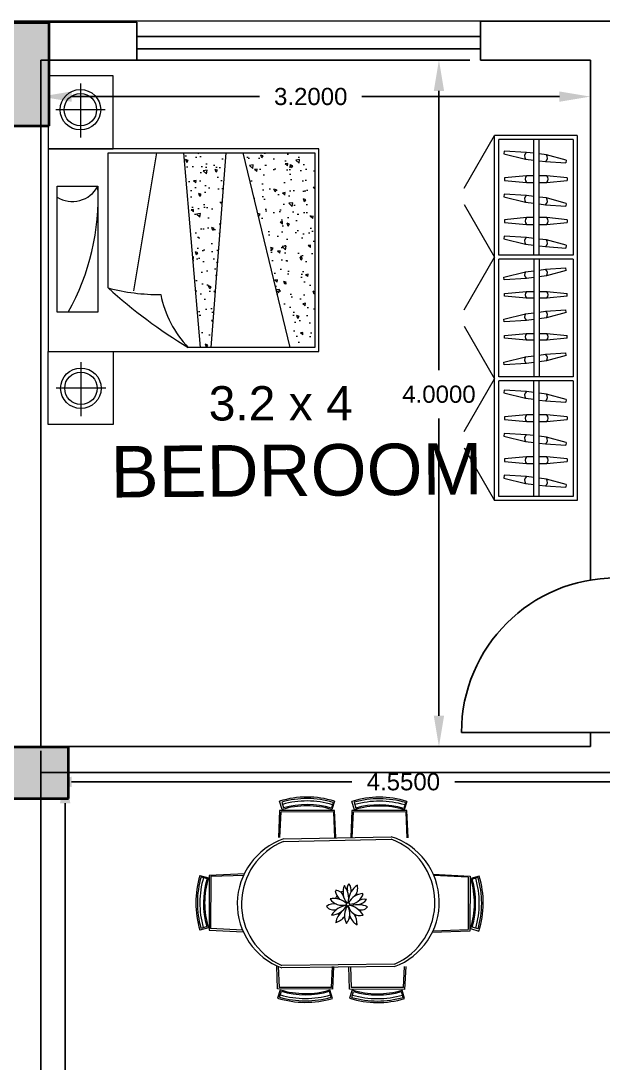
# Model space of a CAD drawing. Header units: millimetres. Extents: x 90 to 321, y 179 to 304.
# Drawn here: x 185.37 to 188.76, y 236.43 to 242.5 of the extents above; entities that cross this region are included whole.
import ezdxf

# ---------------------------------------------------------------- set-up
doc = ezdxf.new("R2010")
doc.units = ezdxf.units.MM
doc.layers.add('COLUMN', color=7, linetype='Continuous', lineweight=40)
doc.layers.add('funiture', color=7, linetype='Continuous', lineweight=20)
doc.layers.add('window', color=150, linetype='Continuous')
doc.styles.get("Standard").update_dxf_attribs({"font": 'arial.ttf'})
doc.dimstyles.get("Standard").update_dxf_attribs({"dimtxt": 0.18, "dimasz": 0.18, "dimexe": 0.18, "dimexo": 0.0625, "dimgap": 0.09, "dimtad": 0, "dimtih": 1, "dimtoh": 1, "dimdec": 4, "dimzin": 0, "dimdsep": 46, "dimtxsty": 'Standard', "dimcen": 0.09, "dimadec": 0, "dimazin": 0, "dimtfac": 1, "dimtdec": 4, "dimtofl": 0, "dimtmove": 0, "dimatfit": 3, "dimfxl": 1, "dimtolj": 1, "dimtzin": 0, "dimarcsym": 0})

# ---------------------------------------------------------------- blocks, each defined once
blk = doc.blocks.new('*D108')
at = {"color": 0, "lineweight": -2, "transparency": 16777216}
for p, q in [((185.4899, 241.9115), (185.4899, 242.2408)), ((188.6899, 241.9115), (188.6899, 242.2408)), ((185.6699, 242.0608), (186.7647, 242.0608)), ((188.5099, 242.0608), (187.3595, 242.0608))]:
    blk.add_line(p, q, dxfattribs=at)
at = {"color": 0, "transparency": 16777216}
for points in [[(185.6699, 242.0908), (185.6699, 242.0308), (185.4899, 242.0608)], [(188.5099, 242.0908), (188.5099, 242.0308), (188.6899, 242.0608)]]:
    blk.add_solid(points, dxfattribs=at)
at = {"layer": 'Defpoints', "color": 0, "transparency": 16777216}
for p in [(185.4899, 242.0608), (185.4899, 241.849), (188.6899, 241.849)]:
    blk.add_point(p, dxfattribs=at)
at = {"color": 0, "transparency": 16777216, "insert": (187.0621, 242.0608), "char_height": 0.1, "attachment_point": 5}
blk.add_mtext('\\A1;3.2000', dxfattribs=at)
blk = doc.blocks.new('*D109')
at = {"color": 0, "lineweight": -2, "transparency": 16777216}
for p, q in [((185.5524, 242.2736), (187.9885, 242.2736)), ((187.8085, 242.0936), (187.8085, 240.4673)), ((187.8085, 238.4536), (187.8085, 240.1852)), ((185.7146, 238.2736), (187.9885, 238.2736))]:
    blk.add_line(p, q, dxfattribs=at)
at = {"color": 0, "transparency": 16777216}
for points in [[(187.7785, 242.0936), (187.8385, 242.0936), (187.8085, 242.2736)], [(187.7785, 238.4536), (187.8385, 238.4536), (187.8085, 238.2736)]]:
    blk.add_solid(points, dxfattribs=at)
at = {"layer": 'Defpoints', "color": 0, "transparency": 16777216}
for p in [(185.4899, 242.2736), (185.6521, 238.2736), (187.8085, 238.2736)]:
    blk.add_point(p, dxfattribs=at)
at = {"color": 0, "transparency": 16777216, "insert": (187.8085, 240.3263), "char_height": 0.1, "attachment_point": 5}
blk.add_mtext('\\A1;4.0000', dxfattribs=at)
blk = doc.blocks.new('*D153')
at = {"color": 0, "lineweight": -2, "transparency": 16777216}
for p, q in [((185.5524, 238.1236), (185.8125, 238.1236)), ((185.6325, 237.9436), (185.6325, 235.8396)), ((185.6325, 233.4536), (185.6325, 235.5575)), ((185.5524, 233.2736), (185.8125, 233.2736))]:
    blk.add_line(p, q, dxfattribs=at)
at = {"color": 0, "transparency": 16777216}
for points in [[(185.6025, 237.9436), (185.6625, 237.9436), (185.6325, 238.1236)], [(185.6025, 233.4536), (185.6625, 233.4536), (185.6325, 233.2736)]]:
    blk.add_solid(points, dxfattribs=at)
at = {"layer": 'Defpoints', "color": 0, "transparency": 16777216}
for p in [(185.4899, 238.1236), (185.4899, 233.2736), (185.6325, 233.2736)]:
    blk.add_point(p, dxfattribs=at)
at = {"color": 0, "transparency": 16777216, "insert": (185.6325, 235.6986), "char_height": 0.1, "attachment_point": 5}
blk.add_mtext('\\A1;4.8500', dxfattribs=at)
blk = doc.blocks.new('*D111')
at = {"color": 0, "lineweight": -2, "transparency": 16777216}
for p, q in [((185.4899, 238.0868), (185.4899, 238.2485)), ((190.0399, 237.6226), (190.0399, 238.2485)), ((185.6699, 238.0685), (187.302, 238.0685)), ((189.8599, 238.0685), (187.9008, 238.0685))]:
    blk.add_line(p, q, dxfattribs=at)
at = {"color": 0, "transparency": 16777216}
for points in [[(185.6699, 238.0985), (185.6699, 238.0385), (185.4899, 238.0685)], [(189.8599, 238.0985), (189.8599, 238.0385), (190.0399, 238.0685)]]:
    blk.add_solid(points, dxfattribs=at)
at = {"layer": 'Defpoints', "color": 0, "transparency": 16777216}
for p in [(185.4899, 238.0685), (185.4899, 238.0243), (190.0399, 237.5601)]:
    blk.add_point(p, dxfattribs=at)
at = {"color": 0, "transparency": 16777216, "insert": (187.6014, 238.0685), "char_height": 0.1, "attachment_point": 5}
blk.add_mtext('\\A1;4.5500', dxfattribs=at)
blk = doc.blocks.new('ht')
h = blk.add_hatch(color=256)
h.dxf.hatch_style = 1
h.paths.add_polyline_path([(-0.879, 1.0579), (-1.179, 1.0579), (-1.179, 0.4579), (-0.879, 0.4579)])
for p, q in [((-1.179, 1.0579), (-0.879, 1.0579)), ((-1.179, 0.4579), (-1.179, 1.0579)), ((-0.879, 1.0579), (-0.879, 0.4579)), ((-0.879, 0.4579), (-1.179, 0.4579))]:
    blk.add_line(p, q)

msp = doc.modelspace()

# ---------------------------------------------------------------- hatches: boundary and pattern name
at = {"layer": 'funiture'}
h = msp.add_hatch(dxfattribs=at)
h.set_pattern_fill('AR-CONC', color=256, scale=0.023622, angle=90, style=0)
h.set_pattern_definition([(140, (169.10289, 277.70946), (0.0148233, 0.1694312), [0.0177165, -0.1948815]), (85, (169.1029, 277.70946), (-0.1776828, -0.03277584), [0.0141732, -0.1559052]), (190.4514, (169.10413, 277.72358), (-0.1628594, 0.1366555), [0.0150567, -0.1656238]), (136.1842, (169.05565, 277.70946), (0.0390989, 0.2521037), [0.0265748, -0.2923223]), (186.6356, (169.0589, 277.73047), (-0.2301061, 0.220786), [0.022585, -0.2484356]), (81.1842, (169.05565, 277.70946), (-0.2301063, 0.2207858), [0.0212598, -0.2338578]), (111, (169.06746, 277.73309), (0.09510663, 0.1410014), [0.0177165, -0.1948815]), (56, (169.06746, 277.73309), (-0.17129494, 0.05747595), [0.0141732, -0.1559052]), (161.4514, (169.07538, 277.74484), (-0.07618815, 0.1984774), [0.0150567, -0.1656238]), (127.5, (169.10289, 277.709465), (-0.07863619, 0.0028724), [0, -0.15401544, 0, -0.1582674, 0, -0.15649575]), (97.5, (169.10289, 277.709465), (-0.09316793, 0.06214229), [0, -0.09023604, 0, -0.15047214, 0, -0.05964555]), (57.5, (169.10289, 277.65679), (0.00532791, 0.12609954), [0, -0.059055, 0, -0.1842516, 0, -0.2444877]), (47.5, (169.10289, 277.63317), (-0.0236468, 0.13776024), [0, -0.0767715, 0, -0.12236196, 0, -0.1736217])])
h.paths.add_polyline_path([(186.94271, 240.59885), (187.08546, 240.59885), (187.08546, 241.7327), (186.66951, 241.7327)])
h.paths.add_polyline_path([(186.56716, 241.7327), (186.32368, 241.7327), (186.41939, 240.59885), (186.48115, 240.59885)])

# ---------------------------------------------------------------- linework, layer by layer
for p, q in [((184.70137, 242.4944), (185.49137, 242.4927)), ((186.0499, 242.4944), (185.2599, 242.4927)), ((185.48993, 242.49319), (185.48993, 242.49243)), ((185.49137, 242.49625), (185.49137, 242.4927)), ((188.8399, 242.50042), (188.04945, 242.49871)), ((185.4899, 242.27357), (186.0499, 242.27357)), ((186.0499, 242.27357), (185.4899, 242.27357)), ((185.4899, 242.27357), (185.4899, 238.27357)), ((188.04993, 242.27357), (188.6899, 242.27357)), ((188.6899, 242.27357), (188.04993, 242.27357)), ((188.6899, 239.24417), (188.6899, 242.27357)), ((187.9399, 238.35676), (188.8399, 238.35676)), ((188.6899, 238.27357), (188.6899, 238.35676)), ((185.4899, 238.27357), (188.6899, 238.27357)), ((185.4899, 238.12357), (188.8399, 238.12357)), ((185.4899, 238.12357), (185.4899, 233.27357))]:
    msp.add_line(p, q)
at = {"color": 244, "true_color": 0x991b1e}
msp.add_lwpolyline([(175.78137, 240.90357), (177.21137, 240.90357), (177.21137, 242.50212), (193.5399, 242.49973), (193.53967, 240.90357), (194.9699, 240.90357), (194.9699, 238.00065), (193.41515, 238.04357), (193.41515, 235.49193), (190.2699, 235.49432), (190.2699, 233.03416), (189.83587, 233.03372), (189.83601, 229.71367), (187.60563, 229.75582), (187.61162, 226.47098)], dxfattribs=at)
msp.add_arc((188.8399, 238.35676), 0.9, 90, 180)
at = {"layer": 'funiture'}
for p, q in [((185.91224, 242.18152), (185.53428, 242.18152)), ((185.53428, 242.18152), (185.53428, 241.75632)), ((185.91224, 241.75632), (185.91224, 242.18152)), ((185.72126, 242.13706), (185.72126, 241.82263)), ((185.86631, 241.98434), (185.57758, 241.98434)), ((187.95536, 241.52712), (188.13252, 241.83398)), ((188.61315, 241.83398), (188.13252, 241.83398)), ((188.13252, 239.708), (188.13252, 241.83398)), ((188.58953, 241.81036), (188.15614, 241.81036)), ((188.15614, 241.13713), (188.15614, 241.81036)), ((188.35997, 241.13713), (188.35997, 241.81036)), ((188.39146, 241.13713), (188.39146, 241.81036)), ((188.58953, 241.81036), (188.58953, 241.13713)), ((188.61315, 241.83398), (188.61315, 239.708)), ((185.53428, 241.75632), (185.91224, 241.75632)), ((187.10908, 241.75632), (185.53428, 241.75632)), ((185.53428, 241.75632), (185.53428, 240.57522)), ((187.10908, 240.57522), (187.10908, 241.75632)), ((188.18778, 241.7436), (188.18582, 241.72798)), ((188.31722, 241.7358), (188.18778, 241.7436)), ((185.88194, 240.94583), (185.88194, 241.7327)), ((185.88194, 241.7327), (187.08546, 241.7327)), ((186.16446, 241.7327), (186.03005, 240.93)), ((186.41939, 240.59885), (186.32368, 241.7327)), ((186.56716, 241.7327), (186.48115, 240.59885)), ((186.94271, 240.59885), (186.66951, 241.7327)), ((187.08546, 241.7327), (187.08546, 240.59885)), ((188.18582, 241.72798), (188.31233, 241.69673)), ((188.31233, 241.69673), (188.35997, 241.69078)), ((188.35997, 241.73046), (188.31722, 241.7358)), ((188.43442, 241.72115), (188.39146, 241.72652)), ((188.39146, 241.68684), (188.42953, 241.68209)), ((188.54985, 241.68991), (188.43442, 241.72115)), ((188.54985, 241.68991), (188.54789, 241.67428)), ((188.42953, 241.68209), (188.54789, 241.67428)), ((188.31848, 241.60011), (188.18929, 241.5883)), ((188.18929, 241.5883), (188.18929, 241.57255)), ((188.18929, 241.57255), (188.31848, 241.56074)), ((188.35997, 241.60011), (188.31848, 241.60011)), ((188.43659, 241.60011), (188.39146, 241.60011)), ((188.5547, 241.5883), (188.43659, 241.60011)), ((188.43659, 241.56074), (188.5547, 241.57255)), ((188.5547, 241.5883), (188.5547, 241.57255)), ((185.5853, 241.53844), (185.82261, 241.53844)), ((185.5853, 240.8044), (185.5853, 241.53844)), ((185.82261, 241.53844), (185.82261, 240.8044)), ((188.31848, 241.56074), (188.35997, 241.56074)), ((188.39146, 241.56074), (188.43659, 241.56074)), ((188.18778, 241.4926), (188.18582, 241.47697)), ((188.18582, 241.47697), (188.31233, 241.44573)), ((188.31722, 241.48479), (188.18778, 241.4926)), ((188.31233, 241.44573), (188.35997, 241.43977)), ((188.35997, 241.47945), (188.31722, 241.48479)), ((188.43442, 241.47015), (188.39146, 241.47551)), ((188.54985, 241.4389), (188.43442, 241.47015)), ((187.95536, 241.43218), (188.13252, 241.12532)), ((188.39146, 241.43584), (188.42953, 241.43108)), ((188.42953, 241.43108), (188.54789, 241.42327)), ((188.54985, 241.4389), (188.54789, 241.42327)), ((188.31848, 241.35554), (188.18929, 241.34373)), ((188.18929, 241.34373), (188.18929, 241.32799)), ((188.18929, 241.32799), (188.31848, 241.31617)), ((188.35997, 241.35554), (188.31848, 241.35554)), ((188.43659, 241.35554), (188.39146, 241.35554)), ((188.5547, 241.34373), (188.43659, 241.35554)), ((188.43659, 241.31617), (188.5547, 241.32799)), ((188.5547, 241.34373), (188.5547, 241.32799)), ((188.31848, 241.31617), (188.35997, 241.31617)), ((188.3954, 241.31617), (188.43659, 241.31617)), ((188.18778, 241.24803), (188.18582, 241.23241)), ((188.18582, 241.23241), (188.31233, 241.20116)), ((188.31722, 241.24023), (188.18778, 241.24803)), ((188.31233, 241.20116), (188.35997, 241.19521)), ((188.35997, 241.23489), (188.31722, 241.24023)), ((188.43442, 241.22558), (188.39146, 241.23095)), ((188.54985, 241.19434), (188.43442, 241.22558)), ((188.58953, 241.13713), (188.15614, 241.13713)), ((188.39146, 241.19127), (188.42953, 241.18652)), ((188.42953, 241.18652), (188.54789, 241.17871)), ((188.54985, 241.19434), (188.54789, 241.17871)), ((187.95536, 240.81846), (188.13252, 241.12532)), ((188.58953, 241.11351), (188.15614, 241.11351)), ((188.15614, 240.42847), (188.15614, 241.11351)), ((188.35997, 241.11351), (188.35997, 240.42847)), ((188.39146, 241.11351), (188.39146, 240.42847)), ((188.58953, 241.11351), (188.58953, 240.42847)), ((188.18582, 241.00918), (188.31233, 241.04043)), ((188.31233, 241.04043), (188.35997, 241.04638)), ((188.39146, 241.05031), (188.42953, 241.05507)), ((188.43442, 241.016), (188.39146, 241.01064)), ((188.42953, 241.05507), (188.54789, 241.06288)), ((188.54985, 241.04725), (188.43442, 241.016)), ((188.54985, 241.04725), (188.54789, 241.06288)), ((188.18778, 240.99355), (188.18582, 241.00918)), ((188.31722, 241.00136), (188.18778, 240.99355)), ((188.35997, 241.0067), (188.31722, 241.00136)), ((188.18929, 240.9136), (188.31848, 240.92541)), ((188.18929, 240.89785), (188.18929, 240.9136)), ((188.31848, 240.88604), (188.18929, 240.89785)), ((188.31848, 240.92541), (188.35997, 240.92541)), ((188.3954, 240.92541), (188.43659, 240.92541)), ((188.43659, 240.92541), (188.5547, 240.9136)), ((188.5547, 240.89785), (188.43659, 240.88604)), ((188.5547, 240.89785), (188.5547, 240.9136)), ((188.35997, 240.88604), (188.31848, 240.88604)), ((188.43659, 240.88604), (188.39146, 240.88604)), ((185.82261, 240.8044), (185.5853, 240.8044)), ((188.18582, 240.76461), (188.31233, 240.79586)), ((188.31233, 240.79586), (188.35997, 240.80181)), ((188.39146, 240.80575), (188.42953, 240.81051)), ((188.42953, 240.81051), (188.54789, 240.81831)), ((188.54985, 240.80269), (188.43442, 240.77144)), ((188.54985, 240.80269), (188.54789, 240.81831)), ((187.95536, 240.72352), (188.13252, 240.41666)), ((188.18778, 240.74899), (188.18582, 240.76461)), ((188.31722, 240.75679), (188.18778, 240.74899)), ((188.35997, 240.76214), (188.31722, 240.75679)), ((188.43442, 240.77144), (188.39146, 240.76607)), ((188.18929, 240.66904), (188.31848, 240.68085)), ((188.18929, 240.65329), (188.18929, 240.66904)), ((188.31848, 240.64148), (188.18929, 240.65329)), ((188.31848, 240.68085), (188.35997, 240.68085)), ((188.39146, 240.68085), (188.43659, 240.68085)), ((188.43659, 240.68085), (188.5547, 240.66904)), ((188.5547, 240.65329), (188.43659, 240.64148)), ((188.5547, 240.65329), (188.5547, 240.66904)), ((187.08546, 240.59885), (186.34919, 240.59885)), ((188.35997, 240.64148), (188.31848, 240.64148)), ((188.43659, 240.64148), (188.39146, 240.64148)), ((185.53428, 240.57522), (187.10908, 240.57522)), ((185.53428, 240.57522), (185.91224, 240.57522)), ((185.53428, 240.15003), (185.53428, 240.57522)), ((185.91224, 240.57522), (185.91224, 240.15003)), ((188.18582, 240.51361), (188.31233, 240.54486)), ((188.31233, 240.54486), (188.35997, 240.55081)), ((188.39146, 240.55474), (188.42953, 240.5595)), ((188.42953, 240.5595), (188.54789, 240.56731)), ((188.54985, 240.55168), (188.43442, 240.52043)), ((188.54985, 240.55168), (188.54789, 240.56731)), ((185.72409, 240.51407), (185.72409, 240.19963)), ((188.18778, 240.49798), (188.18582, 240.51361)), ((188.31722, 240.50579), (188.18778, 240.49798)), ((188.35997, 240.51113), (188.31722, 240.50579)), ((188.43442, 240.52043), (188.39146, 240.51507)), ((187.95536, 240.1098), (188.13252, 240.41666)), ((188.58953, 240.42847), (188.15614, 240.42847)), ((185.86914, 240.36134), (185.58041, 240.36134)), ((188.58953, 240.40485), (188.15614, 240.40485)), ((188.15614, 239.73162), (188.15614, 240.40485)), ((188.18778, 240.34993), (188.18582, 240.3343)), ((188.31722, 240.34212), (188.18778, 240.34993)), ((188.35997, 239.73162), (188.35997, 240.40485)), ((188.39146, 239.73162), (188.39146, 240.40485)), ((188.58953, 240.40485), (188.58953, 239.73162)), ((188.18582, 240.3343), (188.31233, 240.30306)), ((188.31233, 240.30306), (188.35997, 240.2971)), ((188.35997, 240.33678), (188.31722, 240.34212)), ((188.43442, 240.32748), (188.39146, 240.33284)), ((188.39146, 240.29317), (188.42953, 240.28841)), ((188.42953, 240.28841), (188.54789, 240.2806)), ((188.54985, 240.29623), (188.43442, 240.32748)), ((188.54985, 240.29623), (188.54789, 240.2806)), ((188.31848, 240.20643), (188.18929, 240.19462)), ((188.18929, 240.19462), (188.18929, 240.17887)), ((188.18929, 240.17887), (188.31848, 240.16706)), ((188.35997, 240.20643), (188.31848, 240.20643)), ((188.31848, 240.16706), (188.35997, 240.16706)), ((188.43659, 240.20643), (188.39146, 240.20643)), ((188.39146, 240.16706), (188.43659, 240.16706)), ((188.5547, 240.19462), (188.43659, 240.20643)), ((188.43659, 240.16706), (188.5547, 240.17887)), ((188.5547, 240.19462), (188.5547, 240.17887)), ((185.91224, 240.15003), (185.53428, 240.15003)), ((188.18778, 240.09892), (188.18582, 240.0833)), ((188.18582, 240.0833), (188.31233, 240.05205)), ((188.31722, 240.09112), (188.18778, 240.09892)), ((188.31233, 240.05205), (188.35997, 240.0461)), ((188.35997, 240.08577), (188.31722, 240.09112)), ((188.43442, 240.07647), (188.39146, 240.08184)), ((188.54985, 240.04522), (188.43442, 240.07647)), ((188.54985, 240.04522), (188.54789, 240.0296)), ((187.95536, 240.01486), (188.13252, 239.708)), ((188.39146, 240.04216), (188.42953, 240.0374)), ((188.42953, 240.0374), (188.54789, 240.0296)), ((188.31848, 239.96187), (188.18929, 239.95006)), ((188.18929, 239.95006), (188.18929, 239.93431)), ((188.18929, 239.93431), (188.31848, 239.9225)), ((188.35997, 239.96187), (188.31848, 239.96187)), ((188.31848, 239.9225), (188.35997, 239.9225)), ((188.43659, 239.96187), (188.39146, 239.96187)), ((188.3954, 239.9225), (188.43659, 239.9225)), ((188.5547, 239.95006), (188.43659, 239.96187)), ((188.43659, 239.9225), (188.5547, 239.93431)), ((188.5547, 239.95006), (188.5547, 239.93431)), ((188.18778, 239.85436), (188.18582, 239.83873)), ((188.18582, 239.83873), (188.31233, 239.80749)), ((188.31722, 239.84655), (188.18778, 239.85436)), ((188.31233, 239.80749), (188.35997, 239.80153)), ((188.35997, 239.84121), (188.31722, 239.84655)), ((188.43442, 239.83191), (188.39146, 239.83727)), ((188.54985, 239.80066), (188.43442, 239.83191)), ((188.54985, 239.80066), (188.54789, 239.78503)), ((188.39146, 239.7976), (188.42953, 239.79284)), ((188.42953, 239.79284), (188.54789, 239.78503)), ((188.61315, 239.708), (188.13252, 239.708)), ((188.58953, 239.73162), (188.15614, 239.73162)), ((186.89514, 237.90711), (186.8809, 237.95627)), ((186.89306, 237.95082), (186.90272, 237.91673)), ((187.19258, 237.94906), (187.18252, 237.91509)), ((187.1999, 237.95627), (187.18566, 237.90711)), ((187.3164, 237.90587), (187.30216, 237.95504)), ((187.31432, 237.94958), (187.32398, 237.91549)), ((187.61384, 237.94782), (187.60378, 237.91385)), ((187.62116, 237.95504), (187.60691, 237.90587)), ((186.88059, 237.90214), (186.87361, 237.74522)), ((187.20022, 237.90214), (186.88059, 237.90214)), ((186.88271, 237.74519), (186.89021, 237.89414)), ((187.19477, 237.89235), (186.89021, 237.89414)), ((187.19477, 237.89235), (187.20048, 237.74425)), ((187.20723, 237.74423), (187.20022, 237.90214)), ((187.30184, 237.9009), (187.29487, 237.74398)), ((187.62147, 237.9009), (187.30184, 237.9009)), ((187.30397, 237.74395), (187.31146, 237.89291)), ((187.61603, 237.89112), (187.31146, 237.89291)), ((187.61603, 237.89112), (187.62174, 237.74302)), ((187.62849, 237.743), (187.62147, 237.9009)), ((186.90406, 237.73568), (187.53097, 237.7488)), ((186.90402, 237.7215), (187.53093, 237.73462)), ((186.41716, 237.52325), (186.46632, 237.509)), ((186.42437, 237.51593), (186.45835, 237.50587)), ((186.67826, 237.53276), (186.4713, 237.52356)), ((186.4713, 237.52356), (186.4713, 237.20393)), ((186.48108, 237.51811), (186.47929, 237.21355)), ((186.48108, 237.51811), (186.67457, 237.52557)), ((187.77271, 237.53), (187.98926, 237.5191)), ((187.97944, 237.51371), (187.7761, 237.52275)), ((187.97944, 237.51371), (187.97944, 237.20914)), ((187.98926, 237.5191), (187.98738, 237.19948)), ((188.04339, 237.51847), (187.99415, 237.50451)), ((188.03614, 237.51119), (188.0021, 237.50133)), ((186.46632, 237.21849), (186.41716, 237.20424)), ((186.42261, 237.21641), (186.4567, 237.22607)), ((186.4713, 237.20393), (186.67014, 237.19509)), ((186.66605, 237.20415), (186.47929, 237.21355)), ((187.98738, 237.19948), (187.76842, 237.19103)), ((187.77285, 237.19996), (187.97944, 237.20914)), ((187.99244, 237.21401), (188.04152, 237.19947)), ((188.03614, 237.21166), (188.0021, 237.22153)), ((186.86897, 236.86284), (186.8639, 236.99428)), ((186.87315, 236.99425), (186.87864, 236.87078)), ((187.55011, 236.99226), (186.89329, 236.98475)), ((187.55015, 237.00644), (186.89333, 236.99892)), ((187.1832, 236.87078), (187.18865, 236.99333)), ((187.19526, 236.99331), (187.18859, 236.86096)), ((187.28865, 236.86161), (187.28358, 236.99305)), ((187.29283, 236.99302), (187.29832, 236.86955)), ((187.60289, 236.86955), (187.60833, 236.99209)), ((187.61494, 236.99207), (187.60828, 236.85973)), ((186.8835, 236.85778), (186.86896, 236.8087)), ((187.18859, 236.86096), (186.86897, 236.86284)), ((187.1832, 236.87078), (186.87864, 236.87078)), ((186.88116, 236.81409), (186.89102, 236.84812)), ((187.18068, 236.81409), (187.17082, 236.84812)), ((187.18796, 236.80683), (187.17401, 236.85608)), ((187.60828, 236.85973), (187.28865, 236.86161)), ((187.30318, 236.85655), (187.28865, 236.80747)), ((187.60289, 236.86955), (187.29832, 236.86955)), ((187.30084, 236.81285), (187.3107, 236.84689)), ((187.60037, 236.81285), (187.59051, 236.84689)), ((187.60764, 236.8056), (187.59369, 236.85484))]:
    msp.add_line(p, q, dxfattribs=at)
for centre, radius in [((185.72126, 241.98434), 0.11811), ((185.72126, 241.98434), 0.09449), ((185.72409, 240.36134), 0.11811), ((185.72409, 240.36134), 0.09449), ((187.27845, 237.35486), 0.00974)]:
    msp.add_circle(centre, radius, dxfattribs=at)
for centre, radius, start, end in [((188.33529, 241.7137), 0.02854, 129.274469, 216.480107), ((188.41146, 241.70418), 0.02854, 309.274469, 36.480107), ((188.33915, 241.58042), 0.02854, 136.397181, 223.602819), ((188.41592, 241.58042), 0.02854, 316.397181, 43.602819), ((185.67476, 241.6168), 0.16734, 237.684747, 332.076113), ((184.46489, 241.47092), 1.3594, 330.639487, 2.846815), ((188.33529, 241.4627), 0.02854, 129.274469, 216.480107), ((188.41146, 241.45318), 0.02854, 309.274469, 36.480107), ((188.33915, 241.33586), 0.02854, 136.397181, 223.602819), ((188.41592, 241.33586), 0.02854, 316.397181, 43.602819), ((188.33529, 241.21813), 0.02854, 129.274469, 216.480107), ((188.41146, 241.20861), 0.02854, 309.274469, 36.480107), ((188.33529, 241.02346), 0.02854, 143.519893, 230.725531), ((188.41146, 241.03297), 0.02854, 323.519893, 50.725531), ((187.93414, 243.22119), 3.06411, 227.952001, 238.851213), ((186.19022, 242.14732), 1.2404, 255.609426, 269.940101), ((186.79706, 241.02756), 0.61999, 191.221108, 223.748171), ((188.33915, 240.90573), 0.02854, 136.397181, 223.602819), ((188.41592, 240.90573), 0.02854, 316.397181, 43.602819), ((188.33529, 240.77889), 0.02854, 143.519893, 230.725531), ((188.41146, 240.78841), 0.02854, 323.519893, 50.725531), ((188.33915, 240.66116), 0.02854, 136.397181, 223.602819), ((188.41592, 240.66116), 0.02854, 316.397181, 43.602819), ((188.33529, 240.52789), 0.02854, 143.519893, 230.725531), ((188.41146, 240.5374), 0.02854, 323.519893, 50.725531), ((188.33529, 240.32003), 0.02854, 129.274469, 216.480107), ((188.41146, 240.31051), 0.02854, 309.274469, 36.480107), ((188.33915, 240.18675), 0.02854, 136.397181, 223.602819), ((188.41592, 240.18675), 0.02854, 316.397181, 43.602819), ((188.33529, 240.06902), 0.02854, 129.274469, 216.480107), ((188.41146, 240.0595), 0.02854, 309.274469, 36.480107), ((188.33915, 239.94218), 0.02854, 136.397181, 223.602819), ((188.41592, 239.94218), 0.02854, 316.397181, 43.602819), ((188.33529, 239.82446), 0.02854, 129.274469, 216.480107), ((188.41146, 239.81494), 0.02854, 309.274469, 36.480107), ((187.0404, 237.43409), 0.546, 73.014726, 106.985274), ((187.46166, 237.43285), 0.546, 73.014726, 106.985274), ((187.03978, 237.43308), 0.53813, 73.504331, 105.822282), ((187.0404, 237.43409), 0.49482, 72.929252, 107.070748), ((187.03978, 237.43308), 0.52396, 73.504331, 105.822282), ((187.03978, 237.43308), 0.5027, 73.504331, 105.822282), ((187.46104, 237.43184), 0.53813, 73.504331, 105.822282), ((187.46166, 237.43285), 0.49482, 72.929252, 107.070748), ((187.46104, 237.43184), 0.52396, 73.504331, 105.822282), ((187.46104, 237.43184), 0.5027, 73.504331, 105.822282), ((187.03345, 237.35828), 0.39896, 108.924433, 249.432213), ((187.4101, 237.36723), 0.40025, 290.474664, 72.4231), ((187.05104, 237.35796), 0.39215, 112.01937, 246.286024), ((187.3917, 237.3666), 0.39348, 293.745745, 69.277868), ((186.93935, 237.36375), 0.546, 163.014726, 196.985274), ((186.94036, 237.36313), 0.53813, 163.504331, 195.822282), ((186.94036, 237.36313), 0.52396, 163.504331, 195.822282), ((186.94036, 237.36313), 0.5027, 163.504331, 195.822282), ((186.93935, 237.36375), 0.49482, 162.929252, 197.070748), ((187.52028, 237.36204), 0.49482, 342.592558, 16.734054), ((187.51927, 237.36143), 0.5027, 343.841025, 16.158975), ((187.51927, 237.36143), 0.52396, 343.841025, 16.158975), ((187.51927, 237.36143), 0.53813, 343.841025, 16.158975), ((187.52028, 237.36204), 0.546, 342.678032, 16.64858), ((187.29849, 237.44813), 0.09437, 188.287405, 223.60109), ((187.20851, 237.38886), 0.04638, 10.284637, 93.341719), ((187.35137, 237.42607), 0.10143, 157.26887, 218.834952), ((187.16308, 237.39081), 0.12026, 347.316861, 38.102561), ((187.31851, 237.44568), 0.04478, 138.929257, 194.762822), ((187.27845, 237.35486), 0.08036, 92.4675, 92.553857), ((187.39613, 237.37087), 0.11364, 123.391831, 175.249308), ((187.2361, 237.43726), 0.06164, 349.312804, 37.865255), ((187.27845, 237.35486), 0.08036, 74.124202, 76.229517), ((187.26612, 237.44869), 0.06959, 318.131601, 14.188951), ((187.1964, 237.27885), 0.10953, 47.712472, 101.3706), ((187.2448, 237.43391), 0.08469, 214.264205, 286.570041), ((187.27845, 237.35486), 0.08036, 142.160798, 155.634038), ((187.27845, 237.35486), 0.06965, 145.561962, 152.955481), ((187.27845, 237.35486), 0.08036, 110.720821, 120.007737), ((187.27845, 237.35486), 0.06965, 113.911649, 117.921492), ((187.37253, 237.31819), 0.10023, 93.583046, 153.171039), ((187.29125, 237.43396), 0.07726, 267.590564, 347.735997), ((187.27845, 237.35486), 0.06965, 47.877378, 50.331987), ((187.27845, 237.35486), 0.08036, 44.676272, 51.515696), ((187.37181, 237.33174), 0.05311, 74.000189, 132.304008), ((187.3319, 237.42065), 0.0664, 276.071198, 325.240958), ((187.27845, 237.35486), 0.06965, 18.736497, 19.165564), ((187.27845, 237.35486), 0.08036, 19.60654, 23.250771), ((187.1957, 237.37662), 0.05386, 219.402026, 288.955129), ((187.19537, 237.29792), 0.06025, 74.028226, 132.876872), ((187.17526, 237.40413), 0.1123, 273.933771, 329.662561), ((187.2841, 237.23331), 0.11644, 96.612269, 149.652434), ((187.27845, 237.35486), 0.08036, 174.194262, 177.683652), ((187.27845, 237.35486), 0.08036, 202.991162, 205.864953), ((187.33873, 237.22012), 0.13445, 135.316011, 167.281463), ((187.27845, 237.35486), 0.06965, 178.053735, 178.527663), ((187.35401, 237.28915), 0.09584, 144.098501, 208.096968), ((187.20483, 237.30042), 0.08578, 318.627632, 31.417495), ((187.34979, 237.36027), 0.07049, 192.153495, 283.683119), ((187.26407, 237.2332), 0.11848, 29.889648, 79.042107), ((187.33785, 237.21962), 0.13322, 65.684367, 107.416432), ((187.35704, 237.3654), 0.04319, 232.204775, 325.643775), ((187.27845, 237.35486), 0.06965, 333.314571, 334.720153), ((187.27845, 237.35486), 0.06965, 358.010048, 1.143711), ((187.27845, 237.35486), 0.08036, 331.095111, 336.248048), ((187.27845, 237.35486), 0.08036, 357.37997, 3.579175), ((187.18697, 237.3337), 0.08647, 283.33034, 325.54095), ((187.27845, 237.35486), 0.08036, 222.350769, 229.485298), ((187.27845, 237.35486), 0.06965, 224.984187, 228.712484), ((187.27845, 237.35486), 0.08036, 251.916384, 255.960983), ((187.27845, 237.35486), 0.08036, 275.921565, 281.524498), ((187.27845, 237.35486), 0.06965, 279.052492, 280.048159), ((187.37525, 237.31297), 0.08875, 195.758675, 240.462702), ((187.21912, 237.24087), 0.11249, 357.393251, 30.872161), ((187.27845, 237.35486), 0.06965, 303.38169, 304.449619), ((187.27845, 237.35486), 0.08036, 302.530534, 309.408024), ((187.03153, 237.32994), 0.49482, 252.592558, 286.734054), ((187.03092, 237.33096), 0.52396, 253.841025, 286.158975), ((187.03092, 237.33096), 0.5027, 253.841025, 286.158975), ((187.45121, 237.32871), 0.49482, 252.592558, 286.734054), ((187.4506, 237.32972), 0.52396, 253.841025, 286.158975), ((187.4506, 237.32972), 0.5027, 253.841025, 286.158975), ((187.03153, 237.32994), 0.546, 252.678032, 286.64858), ((187.03092, 237.33096), 0.53813, 253.841025, 286.158975), ((187.45121, 237.32871), 0.546, 252.678032, 286.64858), ((187.4506, 237.32972), 0.53813, 253.841025, 286.158975)]:
    msp.add_arc(centre, radius, start, end, dxfattribs=at)
at = {"layer": 'window', "color": 150, "true_color": 0x0080ff}
for p, q in [((186.0499, 242.4944), (186.0499, 242.27357)), ((188.04945, 242.49871), (188.04993, 242.27357)), ((188.0499, 242.41079), (186.0499, 242.41079)), ((188.0499, 242.33994), (186.0499, 242.33994))]:
    msp.add_line(p, q, dxfattribs=at)

# ---------------------------------------------------------------- block references
at = {"layer": 'COLUMN', "xscale": -1}
for p, rotation in [((186.41745, 242.94873), 180), ((186.11, 237.09222), 90)]:
    msp.add_blockref('ht', p, dxfattribs=dict(at, rotation=rotation))

# ---------------------------------------------------------------- texts
at = {"insert": (187.30679, 240.17101), "char_height": 0.2, "attachment_point": 9}
msp.add_mtext('3.2 x 4', dxfattribs=at)
at = {"insert": (185.89561, 240.02458), "char_height": 0.3, "attachment_point": 1, "rotation": 0.5}
msp.add_mtext_dynamic_manual_height_columns('BEDROOM', width=0.0198182, gutter_width=1, heights=[0], dxfattribs=at)

# ---------------------------------------------------------------- dimensions: what is measured, and where the dimension line sits
for base, p1, p2, angle, picture, middle in [((187.80845, 238.27357), (185.4899, 242.27357), (185.65212, 238.27357), 90, '*D109', (187.80845, 240.32627)), ((185.4899, 242.06075), (188.6899, 241.84904), (185.4899, 241.84904), 180, '*D108', (187.06208, 242.06075)), ((185.4899, 238.06849), (190.0399, 237.56013), (185.4899, 238.02427), 180, '*D111', (187.60139, 238.06849)), ((185.63251, 233.27357), (185.4899, 238.12357), (185.4899, 233.27357), 90, '*D153', (185.63251, 235.69857))]:
    dim = msp.add_linear_dim(base=base, p1=p1, p2=p2, angle=angle, dimstyle='Standard', override={"dimtxt": 0.1})
    dim.commit()
    dim.dimension.update_dxf_attribs({"geometry": picture, "text_midpoint": middle, "dimtype": 160})

doc.saveas('drawing.dxf')
